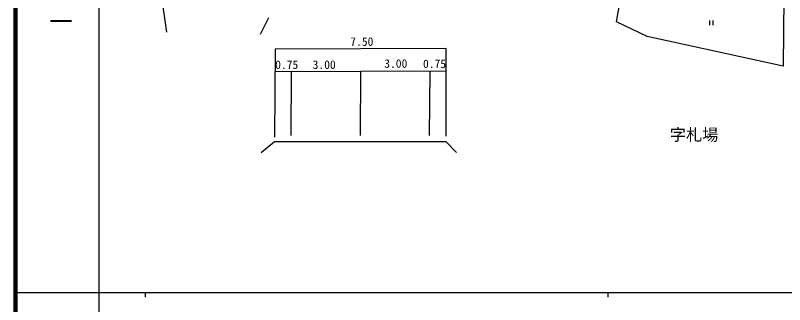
# Model space of a CAD drawing. Units: millimetres, scale not verified. Extents: x 40000 to 680000, y 20000 to 380000.
# Drawn here: x 40000 to 206148, y 202409 to 264809 of the extents above; entities that cross this region are included whole.
import ezdxf
from ezdxf.enums import TextEntityAlignment as Align

# ---------------------------------------------------------------- set-up
doc = ezdxf.new("R2010")
doc.units = ezdxf.units.MM
doc.header["$LTSCALE"] = 1000
for name, color, linetype, lineweight in [('M-BGD', 7, 'Continuous', 25), ('M-BMK-SRVR', 3, 'Continuous', 25), ('M-TTL', 1, 'Continuous', 140), ('M-TTL-BAND', 7, 'Continuous', 25)]:
    doc.layers.add(name, color=color, linetype=linetype, lineweight=lineweight)
doc.layers.add('M-BMK-HTXT', color=7, linetype='Continuous')
doc.styles.add('@ＭＳ ゴシック', font='')
doc.styles.add('ＭＳ ゴシック', font='')
doc.styles.get('@ＭＳ ゴシック').set_extended_font_data('@MS Gothic')
doc.styles.get('ＭＳ ゴシック').set_extended_font_data('MS Gothic')

msp = doc.modelspace()

# ---------------------------------------------------------------- linework, layer by layer
at = {"layer": 'M-BGD'}
for p, q in [((206063, 273953), (205809, 253887)), ((169825, 263455), (170926, 269720)), ((94641, 264301), (92863, 260661)), ((176429, 260237), (169825, 263455)), ((189935, 263727), (189935, 262727)), ((190685, 262727), (190685, 263727)), ((205809, 253887), (176429, 260237)), ((133080, 257697), (96081, 257528)), ((133080, 238732), (133080, 257697)), ((96081, 257528), (95996, 238563)), ((133080, 252787), (96081, 252617)), ((99552, 252617), (99467, 238901)), ((114538, 252702), (114453, 238901)), ((129524, 252787), (129355, 238901)), ((93117, 235261), (95996, 237631)), ((95996, 237631), (132995, 237631)), ((132995, 237631), (135281, 235261))]:
    msp.add_line(p, q, dxfattribs=at)
at = {"layer": 'M-BMK-SRVR'}
msp.add_line((67010, 301103), (72639, 261186), dxfattribs=at)
at = {"layer": 'M-TTL', "color": 2}
msp.add_line((40000, 380000), (40000, 20000), dxfattribs=at)
at = {"layer": 'M-TTL-BAND'}
for p, q in [((58000, 370000), (58000, 20000)), ((40000, 205000), (579000, 205000)), ((68000, 205000), (68000, 204000)), ((168000, 205000), (168000, 204000))]:
    msp.add_line(p, q, dxfattribs=at)

# ---------------------------------------------------------------- texts
at = {"layer": 'M-BGD', "style": 'ＭＳ ゴシック'}
for s, p in [('7.50', (112341, 257691)), ('0.75', (96108, 252715)), ('3.00', (104205, 252715)), ('3.00', (119667, 252952)), ('0.75', (128040, 252893))]:
    msp.add_text(s, height=1833, dxfattribs=at).set_placement(p, align=Align.BOTTOM_LEFT)
at = {"layer": 'M-BMK-HTXT', "style": 'ＭＳ ゴシック'}
msp.add_text('字札場', height=2566, dxfattribs=at).set_placement((181352, 237012), align=Align.BOTTOM_LEFT)
at = {"layer": 'M-TTL-BAND', "style": '@ＭＳ ゴシック'}
msp.add_text('縮尺千分の一', height=3666, rotation=270, dxfattribs=at).set_placement((49777, 261030), align=Align.MIDDLE_RIGHT)

doc.saveas('drawing.dxf')
